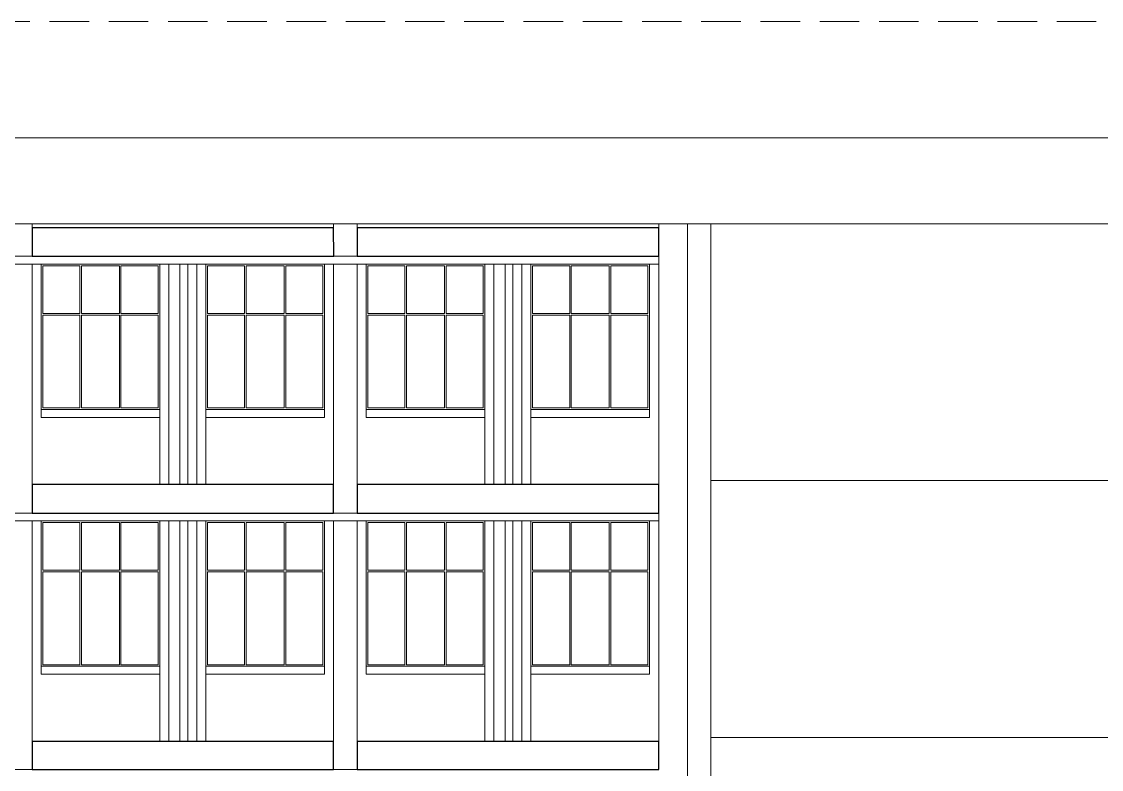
# Model space of a CAD drawing. Header units: millimetres. Extents: x 3614 to 12428, y -844 to 6844.
# Drawn here: x 5566.23 to 5579.9, y -586.91 to -577.45 of the extents above; entities that cross this region are included whole.
import ezdxf

# ---------------------------------------------------------------- set-up
doc = ezdxf.new("R2010")
doc.units = ezdxf.units.MM
doc.header["$LTSCALE"] = 40
doc.header["$MEASUREMENT"] = 0
for name, pattern in [('DASHDOT', [1, 0.5, -0.25, 0, -0.25]), ('DASHED', [0.75, 0.5, -0.25]), ('DASHED2', [0.375, 0.25, -0.125])]:
    doc.linetypes.add(name, pattern=pattern)
for name, color, linetype, lineweight in [('Beam', 254, 'CONTINUOUS', 25), ('CLL LEV.', 15, 'CONTINUOUS', 18), ('E1', 7, 'CONTINUOUS', 20), ('E2', 250, 'CONTINUOUS', 20), ('Fixture', 44, 'CONTINUOUS', 15), ('GRID', 134, 'DASHDOT', 13), ('Hidden', 30, 'DASHED', 18), ('Window', 150, 'CONTINUOUS', 15)]:
    doc.layers.add(name, color=color, linetype=linetype, lineweight=lineweight)

# ---------------------------------------------------------------- blocks, each defined once
blk = doc.blocks.new('RET')
at = {"layer": 'CLL LEV.', "ltscale": 0.05}
blk.add_lwpolyline([(-0.05, -0.15), (1.45, -0.15), (1.45, -0.05), (-0.05, -0.05)], close=True, dxfattribs=at)
at = {"layer": 'Window', "ltscale": 0.05}
for points in [[(1.45, -0.05), (-0.05, -0.05), (-0.05, 1.79), (1.45, 1.79)], [(0.44, 1.165), (-0.03, 1.165), (-0.03, 1.77), (0.44, 1.77)], [(0.46, 1.165), (0.94, 1.165), (0.94, 1.77), (0.46, 1.77)], [(0.96, 1.77), (1.43, 1.77), (1.43, 1.165), (0.96, 1.165)], [(0.44, -0.03), (-0.03, -0.03), (-0.03, 1.145), (0.44, 1.145)], [(0.46, 1.145), (0.94, 1.145), (0.94, -0.03), (0.46, -0.03)], [(0.96, -0.03), (1.43, -0.03), (1.43, 1.145), (0.96, 1.145)]]:
    blk.add_lwpolyline(points, close=True, dxfattribs=at)

msp = doc.modelspace()

# ---------------------------------------------------------------- linework, layer by layer
at = {"layer": 'Beam', "ltscale": 0.05}
for points in [[(5566.3628, -580.4198), (5570.1799, -580.4198), (5570.1788, -580.0598), (5566.3618, -580.0598)], [(5570.4768, -580.4198), (5574.2938, -580.4198), (5574.2938, -580.0598), (5570.4768, -580.0598)], [(5566.3618, -583.6698), (5570.1788, -583.6698), (5570.1788, -583.3098), (5566.3618, -583.3098)], [(5570.4768, -583.6698), (5574.2938, -583.6698), (5574.2938, -583.3098), (5570.4768, -583.3098)], [(5566.3618, -586.9148), (5570.1788, -586.9148), (5570.1788, -586.5598), (5566.3618, -586.5598)], [(5570.4768, -586.9148), (5574.2938, -586.9148), (5574.2938, -586.5598), (5570.4768, -586.5598)]]:
    msp.add_lwpolyline(points, close=True, dxfattribs=at)
at = {"layer": 'E1', "ltscale": 0.05}
for p, q in [((5567.9768, -580.5198), (5567.9768, -583.3098)), ((5568.0918, -580.5198), (5568.0918, -583.3098)), ((5568.4468, -580.5198), (5568.4468, -583.3098)), ((5568.5618, -580.5198), (5568.5618, -583.3098)), ((5572.0918, -580.5198), (5572.0918, -583.3098)), ((5572.2068, -580.5198), (5572.2068, -583.3098)), ((5572.5618, -580.5198), (5572.5618, -583.3098)), ((5572.6768, -580.5198), (5572.6768, -583.3098)), ((5567.9768, -583.7698), (5567.9768, -586.5598)), ((5568.0918, -583.7698), (5568.0918, -586.5598)), ((5568.4468, -583.7698), (5568.4468, -586.5598)), ((5568.5618, -583.7698), (5568.5618, -586.5598)), ((5572.0918, -583.7698), (5572.0918, -586.5598)), ((5572.2068, -583.7698), (5572.2068, -586.5598)), ((5572.5618, -583.7698), (5572.5618, -586.5598)), ((5572.6768, -583.7698), (5572.6768, -586.5598))]:
    msp.add_line(p, q, dxfattribs=at)
at = {"layer": 'E2', "linetype": 'Continuous', "ltscale": 0.05}
for p, q in [((5561.6488, -578.9198), (5583.1858, -578.9198)), ((5561.6488, -580.0098), (5574.6558, -580.0098)), ((5583.1858, -580.0098), (5574.9538, -580.0098)), ((5582.9558, -583.2598), (5574.9557, -583.2598)), ((5582.9558, -586.5098), (5574.9538, -586.5098))]:
    msp.add_line(p, q, dxfattribs=at)
for points in [[(5566.3618, -580.0098), (5566.3618, -580.3698)], [(5570.1788, -580.3698), (5570.1788, -580.0098)], [(5570.4768, -580.0098), (5570.4768, -580.3698)], [(5574.2938, -583.6198), (5574.2938, -580.0098)], [(5574.6558, -589.4083), (5574.6558, -580.0098), (5574.9538, -580.0098), (5574.9538, -589.3777)], [(5566.3618, -580.5198), (5566.3618, -583.6198)], [(5570.1788, -583.6198), (5570.1788, -580.5198)], [(5570.4768, -580.5198), (5570.4768, -583.6198)], [(5566.3618, -583.7698), (5566.3618, -586.8698)], [(5570.1788, -586.8698), (5570.1788, -583.7698)], [(5570.4768, -583.7698), (5570.4768, -586.8698)], [(5574.2938, -586.8698), (5574.2938, -583.7698)]]:
    msp.add_lwpolyline(points, dxfattribs=at)
at = {"layer": 'Fixture', "ltscale": 0.05}
for p, q in [((5568.2335, -580.5198), (5568.2335, -583.3098)), ((5568.3335, -580.5198), (5568.3335, -583.3098)), ((5572.3485, -580.5198), (5572.3485, -583.3098)), ((5572.4485, -580.5198), (5572.4485, -583.3098)), ((5568.2335, -583.7698), (5568.2335, -586.5598)), ((5568.3335, -583.7698), (5568.3335, -586.5598)), ((5572.3485, -583.7698), (5572.3485, -586.5598)), ((5572.4485, -583.7698), (5572.4485, -586.5598))]:
    msp.add_line(p, q, dxfattribs=at)
at = {"layer": 'GRID', "linetype": 'DASHED2', "ltscale": 0.05}
msp.add_line((5583.5823, -577.4498), (5552.1579, -577.4498), dxfattribs=at)
at = {"layer": 'Hidden', "linetype": 'ByBlock', "ltscale": 0.05}
for p, q in [((5562.2488, -580.4198), (5574.2938, -580.4198)), ((5562.2488, -580.5198), (5574.2938, -580.5198)), ((5562.2488, -583.6698), (5574.2938, -583.6698)), ((5562.2488, -583.7698), (5574.2938, -583.7698)), ((5562.2488, -586.9148), (5574.2938, -586.9148))]:
    msp.add_line(p, q, dxfattribs=at)
at = {"layer": 'Hidden', "ltscale": 0.05}
for p, q in [((5574.2938, -580.5198), (5574.2938, -580.4198)), ((5574.2938, -583.7698), (5574.2938, -583.6698))]:
    msp.add_line(p, q, dxfattribs=at)

# ---------------------------------------------------------------- block references
at = {"layer": 'Window'}
for p in [(5566.5268, -582.3098), (5570.6418, -582.3098), (5566.5268, -585.5598), (5570.6418, -585.5598)]:
    msp.add_blockref('RET', p, dxfattribs=at)
at = {"layer": 'Window', "xscale": -1}
for p in [(5570.0118, -582.3098), (5574.1268, -582.3098), (5570.0118, -585.5598), (5574.1268, -585.5598)]:
    msp.add_blockref('RET', p, dxfattribs=at)

doc.saveas('drawing.dxf')
